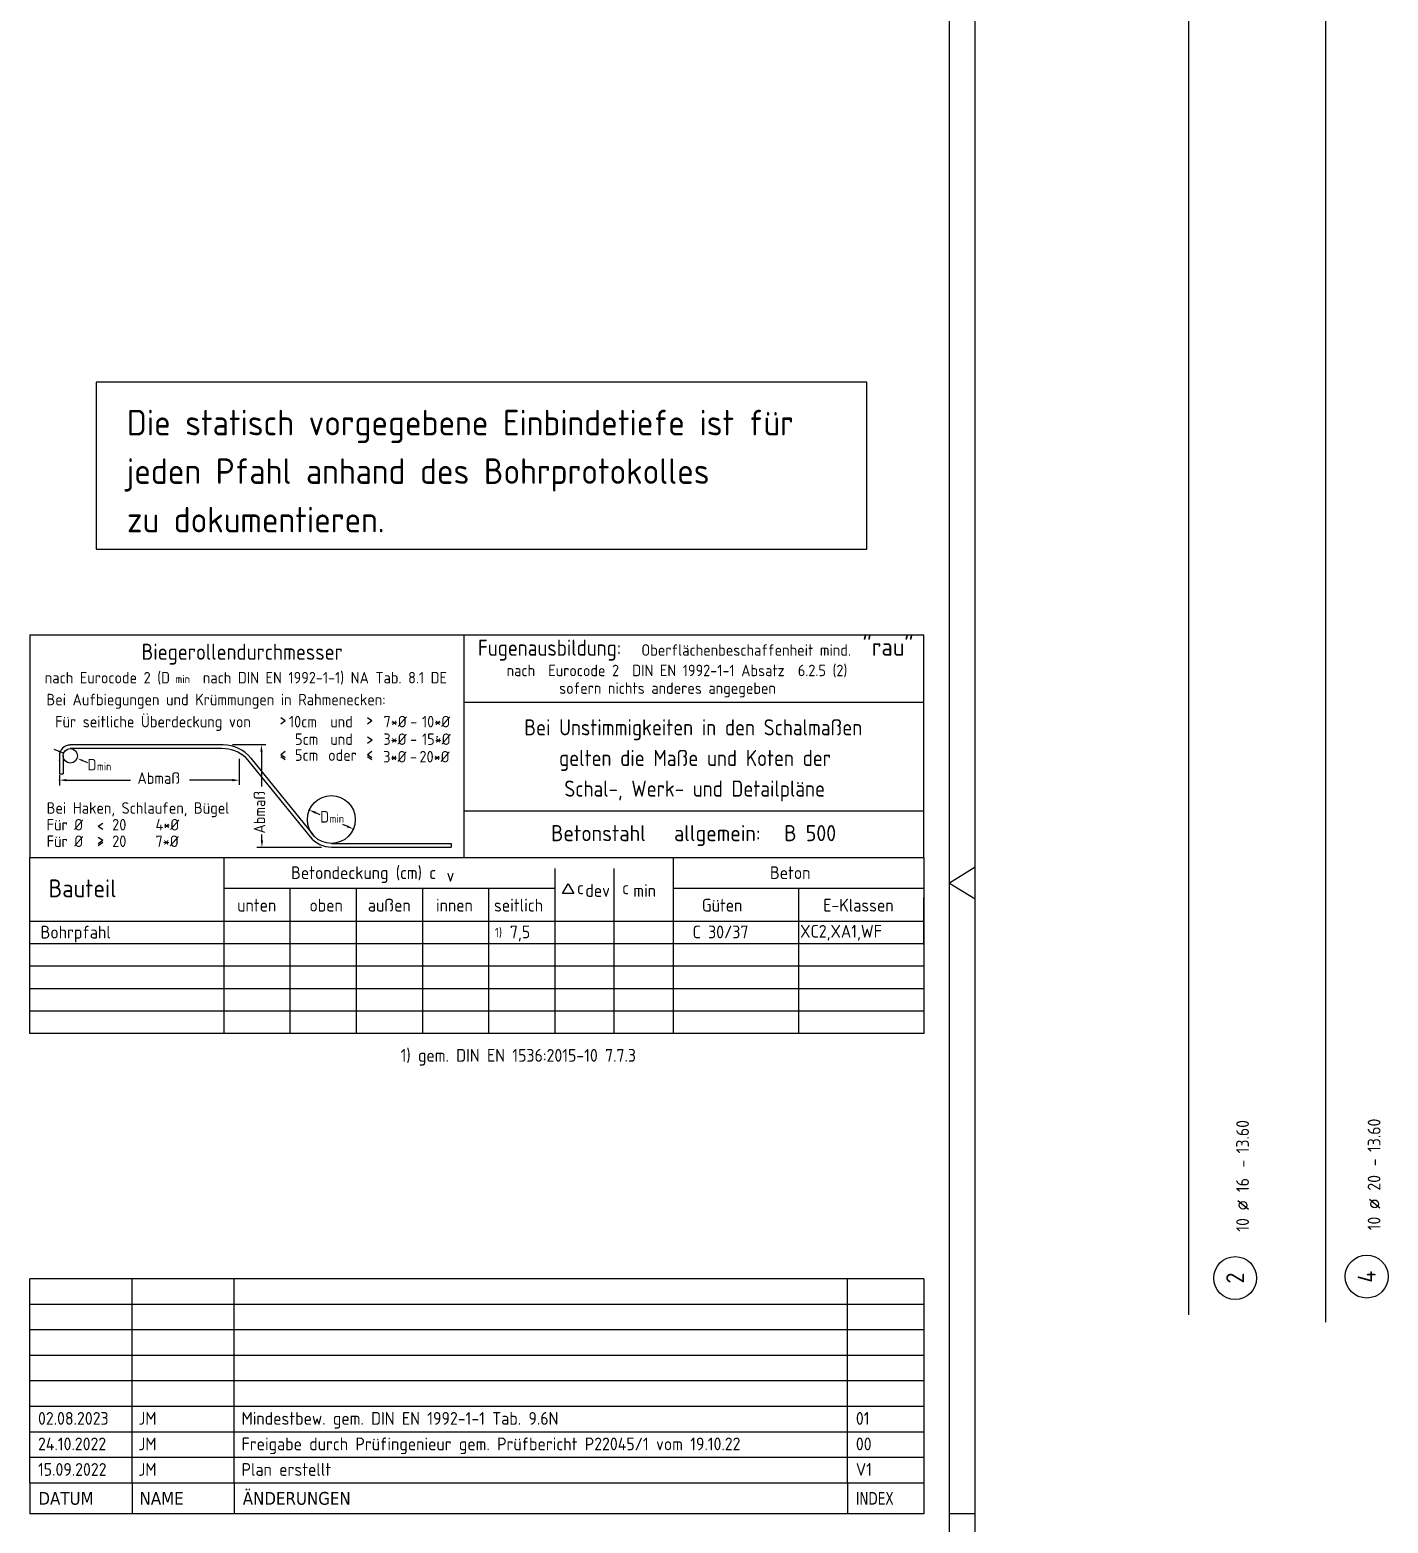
# Model space of a CAD drawing. Extents: x -16.3 to 3.5, y -17.8 to 4.2.
# Drawn here: x -6.04 to 0.6, y -10.4 to -3.09 of the extents above; entities that cross this region are included whole.
import ezdxf
from ezdxf.enums import TextEntityAlignment as Align

# ---------------------------------------------------------------- set-up
doc = ezdxf.new("R2010")
doc.units = 0
doc.header["$LTSCALE"] = 0.25
doc.linetypes.add('AUSGEZOGEN', pattern=[1000.01, 1000, 0.01])
for name, color, linetype in [('BET-ANS', 7, 'Continuous'), ('RAHMEN', 7, 'Continuous'), ('RND', 7, 'Continuous'), ('STEMPEL', 7, 'Continuous'), ('TEXT', 7, 'Continuous')]:
    doc.layers.add(name, color=color, linetype=linetype)
doc.styles.add('helv', font='tahoma.ttf')
doc.styles.add('txt', font='isocp.shx')

# ---------------------------------------------------------------- blocks, each defined once
blk = doc.blocks.new('DINA1')
at = {"layer": 'RAHMEN'}
blk.add_line((84.1, 59.4), (0, 59.4), dxfattribs=at)
at = {"layer": 'RAHMEN', "color": 7, "linetype": 'Continuous'}
for p, q in [((41.74, 59.4), (42.05, 58.9)), ((42.05, 58.9), (42.36, 59.4))]:
    blk.add_line(p, q, dxfattribs=at)
at = {"layer": 'RAHMEN', "color": 5}
blk.add_line((83.6, 58.9), (2, 58.9), dxfattribs=at)
blk = doc.blocks.new('Plankopf-ER')
at = {"layer": 'RAHMEN', "color": 7, "linetype": 'Continuous'}
for p, q in [((-0.5, 4.6), (-18, 4.6)), ((-18, 4.1), (-18, 4.6)), ((-16, 4.1), (-16, 4.6)), ((-14, 4.1), (-14, 4.6)), ((-2, 4.1), (-2, 4.6)), ((-0.5, 4.6), (-0.5, 4.1)), ((-0.5, 4.1), (-18, 4.1)), ((-18, 3.6), (-18, 4.1)), ((-16, 3.6), (-16, 4.1)), ((-14, 3.6), (-14, 4.1)), ((-2, 3.6), (-2, 4.1)), ((-0.5, 4.1), (-0.5, 3.6)), ((-0.5, 3.6), (-18, 3.6)), ((-18, 3.1), (-18, 3.6)), ((-16, 3.1), (-16, 3.6)), ((-14, 3.1), (-14, 3.6)), ((-2, 3.1), (-2, 3.6)), ((-0.5, 3.6), (-0.5, 3.1)), ((-0.5, 3.1), (-18, 3.1)), ((-18, 2.6), (-18, 3.1)), ((-16, 2.6), (-16, 3.1)), ((-14, 2.6), (-14, 3.1)), ((-2, 2.6), (-2, 3.1)), ((-0.5, 3.1), (-0.5, 2.6)), ((-0.5, 2.6), (-18, 2.6)), ((-18, 2.1), (-18, 2.6)), ((-16, 2.1), (-16, 2.6)), ((-14, 2.1), (-14, 2.6)), ((-2, 2.1), (-2, 2.6)), ((-0.5, 2.6), (-0.5, 2.1)), ((-0.5, 2.1), (-18, 2.1)), ((-18, 1.6), (-18, 2.1)), ((-16, 1.6), (-16, 2.1)), ((-14, 1.6), (-14, 2.1)), ((-2, 1.6), (-2, 2.1)), ((-0.5, 2.1), (-0.5, 1.6)), ((-0.5, 1.6), (-18, 1.6)), ((-18, 1.1), (-18, 1.6)), ((-16, 1.1), (-16, 1.6)), ((-14, 1.1), (-14, 1.6)), ((-2, 1.1), (-2, 1.6)), ((-0.5, 1.6), (-0.5, 1.1)), ((-0.5, 1.1), (-18, 1.1)), ((-18, 0.6), (-18, 1.1)), ((-16, 0.6), (-16, 1.1)), ((-14, 0.6), (-14, 1.1)), ((-2, 0.6), (-2, 1.1)), ((-0.5, 1.1), (-0.5, 0.6)), ((-0.5, 0.6), (-18, 0.6)), ((-18, 0.6), (-18, 0)), ((-16, 0.6), (-16, 0)), ((-14, 0.6), (-14, 0)), ((-2, 0.6), (-2, 0)), ((-0.5, 0.6), (-0.5, 0)), ((-0.5, 0), (-18, 0))]:
    blk.add_line(p, q, dxfattribs=at)
at = {"layer": 'RAHMEN', "color": 7, "linetype": 'Continuous', "style": 'txt'}
for tag, p in [('INDEX-D8', (-17.841, 4.242)), ('INDEX-N8', (-15.876, 4.242)), ('INDEX-X8', (-13.857, 4.242)), ('INDEX8', (-1.833, 4.242)), ('INDEX-D7', (-17.841, 3.742)), ('INDEX-N7', (-15.876, 3.742)), ('INDEX-X7', (-13.857, 3.742)), ('INDEX7', (-1.833, 3.742)), ('INDEX-D6', (-17.841, 3.242)), ('INDEX-N6', (-15.876, 3.242)), ('INDEX-X6', (-13.857, 3.242)), ('INDEX6', (-1.833, 3.242)), ('INDEX-D5', (-17.841, 2.742)), ('INDEX-N5', (-15.876, 2.742)), ('INDEX-X5', (-13.857, 2.742)), ('INDEX5', (-1.833, 2.742)), ('INDEX-D4', (-17.841, 2.242)), ('INDEX-N4', (-15.876, 2.242)), ('INDEX-X4', (-13.857, 2.242)), ('INDEX4', (-1.833, 2.242)), ('INDEX-D3', (-17.841, 1.742)), ('INDEX-N3', (-15.876, 1.742)), ('INDEX-X3', (-13.857, 1.742)), ('INDEX3', (-1.833, 1.742)), ('INDEX-D2', (-17.841, 1.242)), ('INDEX-N2', (-15.876, 1.242)), ('INDEX-X2', (-13.857, 1.242)), ('INDEX2', (-1.833, 1.242)), ('INDEX-D1', (-17.841, 0.742)), ('INDEX-N1', (-15.876, 0.742)), ('INDEX-X1', (-13.857, 0.742)), ('INDEX1', (-1.833, 0.742))]:
    blk.add_attdef(tag, p, '', height=0.25, dxfattribs=at)
at = {"layer": 'STEMPEL', "color": 7, "linetype": 'Continuous', "style": 'helv'}
for s, p in [('DATUM', (-17.833, 0.176)), ('NAME', (-15.853, 0.176)), ('ÄNDERUNGEN', (-13.833, 0.176))]:
    blk.add_text(s, height=0.25, dxfattribs=at).set_placement(p)
at = {"layer": 'STEMPEL', "color": 7, "linetype": 'Continuous', "style": 'helv', "width": 0.8}
blk.add_text('INDEX', height=0.25, dxfattribs=at).set_placement((-1.833, 0.176))
blk = doc.blocks.new('RND_AUSZ')
at = {"layer": 'RND', "color": 7, "linetype": 'Continuous'}
blk.add_line((1.341, 0.262), (1.509, 0.466), dxfattribs=at)
at = {"layer": 'RND', "color": 1, "linetype": 'Continuous'}
blk.add_circle((0, 0.52), 0.42, dxfattribs=at)
at = {"layer": 'RND', "color": 7, "linetype": 'Continuous'}
blk.add_circle((1.425, 0.364), 0.075, dxfattribs=at)
at = {"layer": 'RND', "color": 7, "linetype": 'Continuous', "style": 'txt'}
blk.add_text('-', height=0.25, dxfattribs=at).set_placement((2.163, 0.25))
at = {"layer": 'RND', "color": 1, "linetype": 'Continuous', "style": 'txt'}
blk.add_attdef('POS', text='', height=0.35, dxfattribs=at).set_placement((0, 0.52), align=Align.MIDDLE)
at = {"layer": 'RND', "color": 7, "linetype": 'Continuous', "style": 'txt'}
for tag, p in [('WIEOFT', (-0.536, 0.25)), ('STK', (1.174, 0.25))]:
    blk.add_attdef(tag, text='', height=0.25, dxfattribs=at).set_placement(p, align=Align.RIGHT)
for tag, p in [('DS', (1.683, 0.25)), ('LANG', (2.441, 0.25)), ('TEXT', (3.669, 0.25))]:
    blk.add_attdef(tag, p, '', height=0.25, dxfattribs=at)

msp = doc.modelspace()

# ---------------------------------------------------------------- linework, layer by layer
at = {"layer": 'RAHMEN', "color": 5, "linetype": 'Continuous'}
for p, q in [((-6.0443, -6.0508), (-1.6693, -6.0508)), ((-6.0443, -6.0508), (-6.0443, -7.1403)), ((-3.9197, -7.1403), (-3.9197, -6.0508)), ((-1.6693, -7.1403), (-1.6693, -6.0508)), ((-1.6693, -7.5671), (-1.6693, -7.336))]:
    msp.add_line(p, q, dxfattribs=at)
at = {"layer": 'RAHMEN', "color": 7, "linetype": 'AUSGEZOGEN'}
for p, q in [((-3.9197, -6.3796), (-1.6693, -6.3796)), ((-4.7953, -6.4722), (-4.8171, -6.4569)), ((-4.7953, -6.4722), (-4.8171, -6.4875)), ((-4.3703, -6.4722), (-4.3921, -6.4569)), ((-4.3703, -6.4722), (-4.3921, -6.4875)), ((-4.3701, -6.5671), (-4.3919, -6.5518)), ((-4.3701, -6.5671), (-4.3919, -6.5823)), ((-4.8171, -6.6361), (-4.7953, -6.6208)), ((-4.8171, -6.6361), (-4.7953, -6.6514)), ((-4.8171, -6.6458), (-4.7953, -6.6611)), ((-4.3921, -6.6361), (-4.3703, -6.6208)), ((-4.3921, -6.6361), (-4.3703, -6.6514)), ((-4.3921, -6.6458), (-4.3703, -6.6611)), ((-3.9197, -6.9115), (-1.6693, -6.9115)), ((-5.7096, -6.9875), (-5.6878, -6.9722)), ((-5.7096, -6.9875), (-5.6878, -7.0028)), ((-5.6878, -7.0579), (-5.7096, -7.0426)), ((-5.6878, -7.0579), (-5.7096, -7.0732)), ((-5.6878, -7.0676), (-5.7096, -7.0829)), ((-6.0443, -7.4516), (-1.6693, -7.4516)), ((-6.0443, -7.5616), (-1.6693, -7.5616)), ((-6.0443, -7.6716), (-1.6693, -7.6716)), ((-6.0443, -7.7816), (-1.6693, -7.7816)), ((-6.0443, -7.8916), (-1.6693, -7.8916))]:
    msp.add_line(p, q, dxfattribs=at)
at = {"layer": 'RAHMEN', "color": 7, "linetype": 'Continuous'}
for p, q in [((-5.8795, -6.6302), (-5.9261, -6.6122)), ((-5.8996, -6.6431), (-5.8996, -6.7316)), ((-5.8819, -6.6431), (-5.8819, -6.7316)), ((-5.0987, -6.5899), (-5.8465, -6.5899)), ((-5.105, -6.6076), (-5.8465, -6.6076)), ((-5.053, -6.5882), (-4.8899, -6.5882)), ((-4.9111, -6.6219), (-4.9111, -6.7924)), ((-5.7866, -6.6659), (-5.7631, -6.675)), ((-5.0197, -6.6579), (-5.0197, -6.7846)), ((-4.9874, -6.6523), (-4.6725, -7.0399)), ((-4.9632, -6.6544), (-4.6601, -7.0274)), ((-5.8996, -6.7316), (-5.8819, -6.7316)), ((-5.8996, -6.7373), (-5.8996, -6.7875)), ((-5.8659, -6.7621), (-5.5517, -6.7621)), ((-5.0534, -6.7621), (-5.2626, -6.7621)), ((-4.6237, -6.9313), (-4.6457, -6.9218)), ((-4.4927, -6.9878), (-4.5131, -6.979)), ((-4.9088, -7.0571), (-4.9088, -7.0276)), ((-4.5677, -7.0718), (-3.9831, -7.0721)), ((-4.5677, -7.0898), (-3.9831, -7.0898)), ((-3.9831, -7.0721), (-3.9831, -7.0898)), ((-5.0939, -7.9887), (-5.0939, -7.1403)), ((-4.9344, -7.0909), (-4.6177, -7.0909)), ((-2.8951, -8.0016), (-2.8951, -7.1403)), ((-3.4744, -8.0016), (-3.4744, -7.1951)), ((-3.1848, -8.0016), (-3.1848, -7.1951)), ((-4.77, -8.0016), (-4.77, -7.2913)), ((-4.4461, -8.0016), (-4.4461, -7.2913)), ((-4.1222, -8.0016), (-4.1222, -7.2913)), ((-3.7983, -8.0016), (-3.7983, -7.2913)), ((-2.2822, -8.0016), (-2.2822, -7.2913)), ((-5.0939, -8.0016), (-5.0939, -7.4516)), ((-3.4744, -8.0016), (-3.4744, -7.4516)), ((-1.4193, -10.3532), (-1.5443, -10.3532))]:
    msp.add_line(p, q, dxfattribs=at)
at = {"layer": 'RAHMEN', "color": 1, "linetype": 'Continuous'}
for p, q in [((-5.0939, -7.2913), (-3.4744, -7.2913)), ((-2.8951, -7.2913), (-1.6693, -7.2913))]:
    msp.add_line(p, q, dxfattribs=at)
at = {"layer": 'RAHMEN', "color": 5, "linetype": 'AUSGEZOGEN'}
msp.add_lwpolyline([(-6.0443, -7.1403), (-1.6693, -7.1403), (-1.6693, -8.0016), (-6.0443, -8.0016)], close=True, dxfattribs=at)
at = {"layer": 'RAHMEN', "color": 1, "linetype": 'Continuous'}
msp.add_lwpolyline([(-3.41, -7.269), (-3.3828, -7.3162), (-3.4373, -7.3162)], close=True, dxfattribs=at)
at = {"layer": 'RAHMEN', "color": 7, "linetype": 'Continuous'}
for centre, radius in [((-5.8465, -6.6431), 0.0354), ((-4.5692, -6.9548), 0.117)]:
    msp.add_circle(centre, radius, dxfattribs=at)
for centre, radius, start, end in [((-5.8465, -6.6431), 0.0531, 89.99998, 180), ((-5.105, -6.7848), 0.1772, 48.41068, 90), ((-5.0987, -6.7645), 0.1746, 39.09564, 90), ((-4.5677, -6.9548), 0.135, 219.09564, 270)]:
    msp.add_arc(centre, radius, start, end, dxfattribs=at)
for p in [(-4.0506, -6.5495), (-5.8996, -6.6635), (-5.8996, -6.7621), (-4.6767, -6.9084), (-4.4617, -7.0011)]:
    msp.add_point(p, dxfattribs=at)
for points in [[(-5.9055, -6.6248), (-5.9023, -6.6167), (-5.8795, -6.6302)], [(-4.9055, -6.6219), (-4.9167, -6.6219), (-4.9111, -6.5882)], [(-5.7881, -6.67), (-5.785, -6.6618), (-5.811, -6.6565)], [(-5.8659, -6.7677), (-5.8659, -6.7565), (-5.8996, -6.7621)], [(-5.0534, -6.7677), (-5.0534, -6.7565), (-5.0197, -6.7621)], [(-4.6479, -6.927), (-4.6435, -6.9166), (-4.6767, -6.9084)], [(-4.4949, -6.9929), (-4.4905, -6.9826), (-4.4617, -7.0011)], [(-4.9032, -7.0571), (-4.9144, -7.0571), (-4.9088, -7.0909)]]:
    msp.add_solid(points, dxfattribs=at)
at = {"layer": 'RND', "color": 1, "linetype": 'AUSGEZOGEN'}
for points in [[(-0.3728, -9.3792), (-0.3728, 4.2208)], [(0.2973, -9.4162), (0.2973, 4.1838)]]:
    msp.add_lwpolyline(points, dxfattribs=at)
at = {"layer": 'TEXT', "color": 6, "linetype": 'AUSGEZOGEN'}
msp.add_lwpolyline([(-5.7198, -5.6307), (-1.9482, -5.6307), (-1.9482, -4.8136), (-5.7198, -4.8136)], close=True, dxfattribs=at)

# ---------------------------------------------------------------- block references
at = {"layer": 'BET-ANS', "xscale": 0.25, "yscale": 0.25, "zscale": 0.25}
msp.add_blockref('Plankopf-ER', (-1.5443, -10.3532), dxfattribs=at).add_auto_attribs({'INDEX1': 'V1', 'INDEX-N1': 'JM', 'INDEX-D1': '15.09.2022', 'INDEX-X1': 'Plan erstellt', 'INDEX2': '00', 'INDEX-N2': 'JM', 'INDEX-D2': '24.10.2022', 'INDEX-X2': 'Freigabe durch Prüfingenieur gem. Prüfbericht P22045/1 vom 19.10.22', 'INDEX3': '01', 'INDEX-N3': 'JM', 'INDEX-D3': '02.08.2023', 'INDEX-X3': 'Mindestbew. gem. DIN EN 1992-1-1 Tab. 9.6N'})
at = {"layer": 'RAHMEN', "xscale": 0.25, "yscale": 0.25, "zscale": 0.25, "rotation": 270}
msp.add_blockref('DINA1', (-16.2693, 3.2468), dxfattribs=at)
at = {"layer": 'RND', "color": 1, "linetype": 'AUSGEZOGEN', "xscale": 0.25, "yscale": 0.25, "zscale": 0.25, "rotation": 90}
for p, values in [((-0.0166, -9.1993), {'POS': '2', 'STK': '10', 'DS': '16', 'LANG': '13.60'}), ((0.6269, -9.1925), {'POS': '4', 'STK': '10', 'DS': '20', 'LANG': '13.60'})]:
    msp.add_blockref('RND_AUSZ', p, dxfattribs=at).add_auto_attribs(values)

# ---------------------------------------------------------------- texts
at = {"layer": 'RAHMEN', "color": 1, "linetype": 'Continuous', "style": 'txt', "width": 0.95}
for s, p in [('Biegerollendurchmesser', (-5.0054, -6.173)), ('Fugenausbildung:', (-3.5013, -6.1532)), ('Bei Unstimmigkeiten in den Schalmaßen', (-2.7981, -6.5429)), ('gelten die Maße und Koten der', (-2.7896, -6.6929)), ('Schal-, Werk- und Detailpläne', (-2.7913, -6.8429))]:
    msp.add_text(s, height=0.07875, dxfattribs=at).set_placement(p, align=Align.CENTER)
at = {"layer": 'RAHMEN', "color": 7, "linetype": 'Continuous', "style": 'txt'}
for s, height, p in [('Oberflächenbeschaffenheit mind.', 0.05625, (-3.0521, -6.1532)), ('nach  Eurocode 2  DIN EN 1992-1-1 Absatz  6.2.5 (2)', 0.05625, (-3.7112, -6.2532)), ('sofern nichts anderes angegeben', 0.05625, (-3.4546, -6.3398)), ('Bei Aufbiegungen und Krümmungen in Rahmenecken:', 0.05625, (-5.9634, -6.3956)), ('10cm', 0.05625, (-4.7768, -6.5037)), ('und', 0.05625, (-4.5746, -6.5037)), ('7*%%C', 0.05625, (-4.3138, -6.5037)), ('-', 0.0563, (-4.1831, -6.5037)), ('10*%%C', 0.05625, (-4.1256, -6.5037)), ('5cm', 0.05625, (-4.7466, -6.5896)), ('und', 0.05625, (-4.5744, -6.5896)), ('3*%%C', 0.05625, (-4.3145, -6.5896)), ('-', 0.0563, (-4.1838, -6.5896)), ('15*%%C', 0.05625, (-4.1256, -6.5896)), ('5cm', 0.05625, (-4.7471, -6.6676)), ('oder', 0.05625, (-4.5848, -6.6676)), ('3*%%C', 0.05625, (-4.3153, -6.6755)), ('-', 0.0563, (-4.1845, -6.6755)), ('20*%%C', 0.05625, (-4.1378, -6.6755)), ('D', 0.0563, (-5.762, -6.7143)), ('Abmaß', 0.05625, (-5.518, -6.7803)), ('Bei Haken, Schlaufen, Bügel', 0.05625, (-5.9623, -6.9265)), ('D', 0.0563, (-4.6234, -6.9695)), ('Für %%C', 0.05625, (-5.9624, -7.0084)), ('20', 0.05625, (-5.6414, -7.0084)), ('4*%%C', 0.05625, (-5.4295, -7.0084)), ('Für %%C', 0.05625, (-5.9623, -7.0894)), ('20', 0.05625, (-5.6413, -7.0894)), ('7*%%C', 0.05625, (-5.4295, -7.0894))]:
    msp.add_text(s, height=height, dxfattribs=at).set_placement(p)
msp.add_text('nach Eurocode 2 (D     nach DIN EN 1992-1-1) NA Tab. 8.1 DE', height=0.05625, dxfattribs=at).set_placement((-4.9873, -6.2885), align=Align.CENTER)
msp.add_text('Für seitliche Überdeckung von', height=0.05625, dxfattribs=at).set_placement((-4.9629, -6.5037), align=Align.RIGHT)
msp.add_text('Abmaß', height=0.05625, rotation=90, dxfattribs=at).set_placement((-4.8929, -7.0233))
at = {"layer": 'RAHMEN', "color": 1, "linetype": 'Continuous', "style": 'txt'}
for s, height, p in [('Betonstahl', 0.07875, (-3.4939, -7.0608)), ('allgemein:', 0.07875, (-2.8923, -7.0608)), ('B 500 ', 0.07875, (-2.3529, -7.0608)), ('Betondeckung (cm) c', 0.0625, (-4.7662, -7.2463)), ('v', 0.0625, (-4.0053, -7.2595)), ('Beton', 0.0625, (-2.423, -7.2463)), ('Bauteil', 0.0875, (-5.9529, -7.3355)), ('c', 0.0625, (-3.367, -7.3204)), ('dev', 0.0625, (-3.3262, -7.3336)), ('c', 0.0625, (-3.1459, -7.3204)), ('min', 0.0625, (-3.0916, -7.3336))]:
    msp.add_text(s, height=height, dxfattribs=at).set_placement(p)
at = {"layer": 'TEXT', "color": 6, "linetype": 'AUSGEZOGEN', "style": 'txt'}
for s, p in [('Die statisch vorgegebene Einbindetiefe ist für', (-5.5693, -5.0743)), ('jeden Pfahl anhand des Bohrprotokolles', (-5.5693, -5.3118)), ('zu dokumentieren.', (-5.5693, -5.5493))]:
    msp.add_text(s, height=0.125, dxfattribs=at).set_placement(p)
at = {"layer": 'TEXT', "color": 1, "style": 'txt'}
msp.add_text('"rau"', height=0.0875, dxfattribs=at).set_placement((-1.9696, -6.1534))
at = {"layer": 'TEXT', "color": 7, "linetype": 'AUSGEZOGEN', "style": 'txt'}
for s, height, p in [('min', 0.04008, (-5.3324, -6.2873)), ('min', 0.04008, (-5.7167, -6.715)), ('min', 0.04008, (-4.5781, -6.9702)), ('unten', 0.0625, (-5.0299, -7.4054)), ('oben', 0.0625, (-4.6762, -7.4054)), ('außen', 0.0625, (-4.3905, -7.4054)), ('innen', 0.0625, (-4.0571, -7.4054)), ('seitlich', 0.0625, (-3.7733, -7.4054)), ('Güten', 0.0625, (-2.7561, -7.4054)), ('E-Klassen', 0.0625, (-2.1623, -7.4054)), ('Bohrpfahl', 0.0625, (-5.9921, -7.5374)), ('7,5', 0.0625, (-3.6955, -7.5365)), ('C 30/37', 0.0625, (-2.8016, -7.5365)), ('XC2,XA1,WF', 0.0625, (-2.275, -7.5331)), ('1) gem. DIN EN 1536:2015-10 7.7.3', 0.0625, (-4.2301, -8.1405))]:
    msp.add_text(s, height=height, dxfattribs=at).set_placement(p)
at = {"layer": 'TEXT', "color": 102, "linetype": 'AUSGEZOGEN', "style": 'txt'}
msp.add_text('1)', height=0.045, dxfattribs=at).set_placement((-3.7693, -7.53))

doc.saveas('drawing.dxf')
